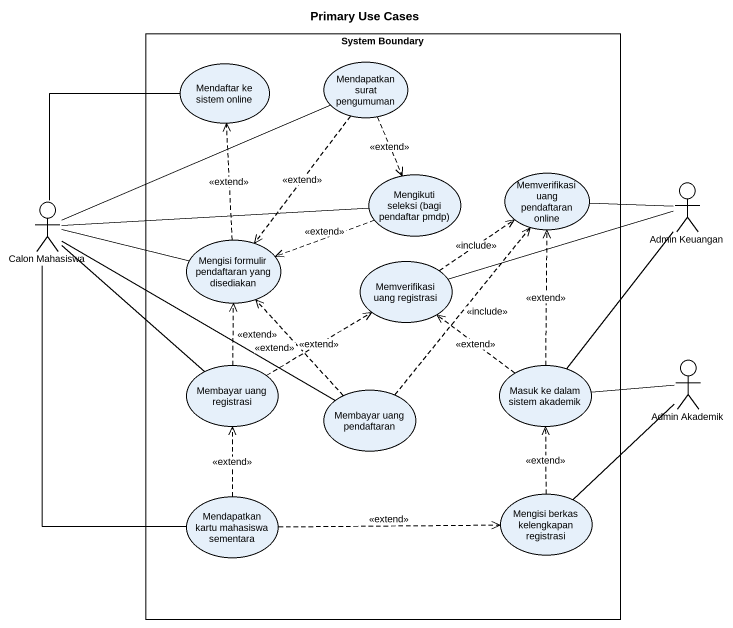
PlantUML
@startuml
title Primary Use Cases
rectangle "System Boundary" as System_Boundary {
  usecase "Mendaftar ke sistem online" as Mendaftar_ke_sistem_online
  usecase "Mendapatkan surat pengumuman" as Mendapatkan_surat_pengumuman
  usecase "Mengikuti seleksi (bagi pendaftar pmdp)" as Mengikuti_seleksi_bagi
  usecase "Memverifikasi uang pendaftaran online" as Memverifikasi_uang
  usecase "Mengisi formulir pendaftaran yang disediakan" as Mengisi_formulir
  usecase "Memverifikasi uang registrasi" as Memverifikasi_uang_2
  usecase "Membayar uang registrasi" as Membayar_uang_registrasi
  usecase "Masuk ke dalam sistem akademik" as Masuk_ke_dalam_sistem
  usecase "Membayar uang pendaftaran" as Membayar_uang_pendaftaran
  usecase "Mendapatkan kartu mahasiswa sementara" as Mendapatkan_kartu_mahasiswa
  usecase "Mengisi berkas kelengkapan registrasi" as Mengisi_berkas_kelengkapan
}
actor "Calon Mahasiswa" as Calon_Mahasiswa
actor "Admin Keuangan" as Admin_Keuangan
actor "Admin Akademik" as Admin_Akademik
Mendapatkan_surat_pengumuman ..> Mengikuti_seleksi_bagi : <<extend>>
Mendapatkan_surat_pengumuman ..> Mengisi_formulir : <<extend>>
Calon_Mahasiswa -up- Mendaftar_ke_sistem_online
Calon_Mahasiswa -right- Mendapatkan_surat_pengumuman
Calon_Mahasiswa -right- Mengikuti_seleksi_bagi
Calon_Mahasiswa -right- Mengisi_formulir
Calon_Mahasiswa -- Membayar_uang_registrasi
Calon_Mahasiswa -right- Membayar_uang_pendaftaran
Calon_Mahasiswa -- Mendapatkan_kartu_mahasiswa
Mengikuti_seleksi_bagi .left.> Mengisi_formulir : <<extend>>
Admin_Keuangan -left- Memverifikasi_uang
Admin_Keuangan -left- Memverifikasi_uang_2
Admin_Keuangan -- Masuk_ke_dalam_sistem
Mengisi_formulir .up.> Mendaftar_ke_sistem_online : <<extend>>
Memverifikasi_uang_2 .up.> Memverifikasi_uang : <<include>>
Membayar_uang_registrasi .up.> Mengisi_formulir : <<extend>>
Membayar_uang_registrasi .right.> Memverifikasi_uang_2 : <<extend>>
Masuk_ke_dalam_sistem .up.> Memverifikasi_uang : <<extend>>
Masuk_ke_dalam_sistem .up.> Memverifikasi_uang_2 : <<extend>>
Admin_Akademik -left- Masuk_ke_dalam_sistem
Admin_Akademik -- Mengisi_berkas_kelengkapan
Membayar_uang_pendaftaran .up.> Memverifikasi_uang : <<include>>
Membayar_uang_pendaftaran .up.> Mengisi_formulir : <<extend>>
Mendapatkan_kartu_mahasiswa .up.> Membayar_uang_registrasi : <<extend>>
Mendapatkan_kartu_mahasiswa .right.> Mengisi_berkas_kelengkapan : <<extend>>
Mengisi_berkas_kelengkapan .up.> Masuk_ke_dalam_sistem : <<extend>>
@enduml
